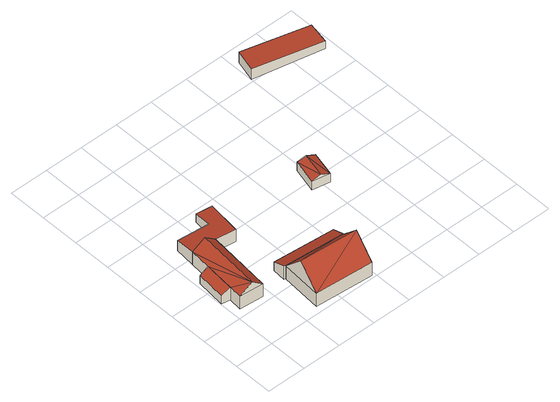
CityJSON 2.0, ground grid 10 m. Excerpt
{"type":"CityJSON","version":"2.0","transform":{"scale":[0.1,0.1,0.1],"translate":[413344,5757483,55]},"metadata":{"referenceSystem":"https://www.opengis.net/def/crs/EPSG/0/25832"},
"CityObjects":{
"building1":{"type":"Building","attributes":{"Gemeindeschluessel":"05515000","Geometrietyp2DReferenz":"3000","function":"31001_2700","roofType":"2100","measuredHeight":3.7},"geometry":[{"type":"Solid","lod":"2","boundaries":[[[[0,1,2,3]],[[4,5,1,0]],[[6,7,5,4]],[[3,2,7,6]],[[4,0,3,6]],[[1,5,7,2]]]],"semantics":{"surfaces":[{"type":"WallSurface"},{"type":"RoofSurface"},{"type":"GroundSurface"}],"values":[[0,0,0,0,1,2]]}}]},
"building2":{"type":"Building","attributes":{"Gemeindeschluessel":"05515000","Geometrietyp2DReferenz":"3000","function":"31001_2700","roofType":"5000","measuredHeight":6.01},"geometry":[{"type":"Solid","lod":"2","boundaries":[[[[0,1,5,4]],[[8,9,1,0]],[[10,11,9,8]],[[12,13,11,10]],[[14,15,13,12]],[[4,5,15,14]],[[10,16,17,12]],[[17,16,8]],[[17,8,0]],[[17,0,4]],[[4,14,17]],[[8,16,10]],[[12,17,14]],[[1,9,11,13,15,5]]]],"semantics":{"surfaces":[{"type":"WallSurface"},{"type":"RoofSurface"},{"type":"GroundSurface"}],"values":[[0,0,0,0,0,0,1,1,1,1,1,0,0,2]]}}]},
"building3":{"type":"Building","attributes":{"Gemeindeschluessel":"05515000","Geometrietyp2DReferenz":"3000","function":"31001_2700","roofType":"2100","measuredHeight":3.69},"geometry":[{"type":"Solid","lod":"2","boundaries":[[[[18,9,11,19]],[[20,21,9,18]],[[22,23,21,20]],[[24,25,23,22]],[[26,27,25,24]],[[28,29,27,26]],[[19,11,29,28]],[[26,24,22,20,18,19,28]],[[9,21,23,25,27,29,11]]]],"semantics":{"surfaces":[{"type":"WallSurface"},{"type":"RoofSurface"},{"type":"GroundSurface"}],"values":[[0,0,0,0,0,0,0,1,2]]}}]},
"building4":{"type":"Building","attributes":{"Gemeindeschluessel":"05515000","Geometrietyp2DReferenz":"3000","function":"31001_1000","roofType":"3100","measuredHeight":9.42},"address":[{"country":"Germany","locality":"Münster","thoroughfareNumber":"68","thoroughfareName":"Kasewinkel"}],"geometry":[{"type":"Solid","lod":"2","boundaries":[[[[30,31,32]],[[33,34,35]],[[34,31,30]],[[30,35,34]],[[31,34,33]],[[33,32,31]],[[36,37,38,39]],[[30,36,39,35]],[[32,37,36,30]],[[33,38,37,32]],[[35,39,38,33]]]],"semantics":{"surfaces":[{"type":"WallSurface"},{"type":"RoofSurface"},{"type":"GroundSurface"}],"values":[[0,0,1,1,1,1,2,0,0,0,0]]}}]},
"building5":{"type":"Building","attributes":{"Gemeindeschluessel":"05515000","Geometrietyp2DReferenz":"3000","function":"51009_1610","roofType":"2100","measuredHeight":3.91},"geometry":[{"type":"Solid","lod":"2","boundaries":[[[[40,41,42,43]],[[44,45,41,40]],[[46,47,45,44]],[[48,49,47,46]],[[30,50,49,48]],[[43,42,50,30]],[[48,46,44,40,43,30]],[[41,45,47,49,50,42]]]],"semantics":{"surfaces":[{"type":"WallSurface"},{"type":"RoofSurface"},{"type":"GroundSurface"}],"values":[[0,0,0,0,0,0,1,2]]}}]},
"building6":{"type":"Building","attributes":{"Gemeindeschluessel":"05515000","Geometrietyp2DReferenz":"3000","function":"31001_2700","roofType":"3100","measuredHeight":3.26},"geometry":[{"type":"Solid","lod":"2","boundaries":[[[[51,52,53,54]],[[55,56,52,51]],[[57,58,56,55]],[[54,53,58,57]],[[51,59,55]],[[57,60,54]],[[60,59,51]],[[51,54,60]],[[57,55,59]],[[59,60,57]],[[52,56,58,53]]]],"semantics":{"surfaces":[{"type":"WallSurface"},{"type":"RoofSurface"},{"type":"GroundSurface"}],"values":[[0,0,0,0,0,0,1,1,1,1,2]]}}]},
"building7":{"type":"Building","attributes":{"Gemeindeschluessel":"05515000","Geometrietyp2DReferenz":"3000","function":"31001_2700","roofType":"2100","measuredHeight":3.09},"geometry":[{"type":"Solid","lod":"2","boundaries":[[[[61,62,63,64]],[[65,66,62,61]],[[67,68,66,65]],[[64,63,68,67]],[[65,61,64,67]],[[62,66,68,63]]]],"semantics":{"surfaces":[{"type":"WallSurface"},{"type":"RoofSurface"},{"type":"GroundSurface"}],"values":[[0,0,0,0,1,2]]}}]}
},
"vertices":[
[32,233,38],[32,233,1],[10,234,1],[10,234,25],[24,155,38],[24,155,1],[2,158,25],[2,158,1],
[37,287,38],[37,287,1],[98,282,38],[98,282,1],[82,116,38],[82,116,1],[21,122,38],[21,122,1],[70,284,61],[54,119,61],
[37,287,37],[98,282,37],[42,338,31],[42,338,1],[122,330,31],[122,330,1],[128,375,25],[128,375,1],[168,368,26],[168,368,1],[150,275,37],[150,275,1],
[300,111,40],[296,59,95],[292,7,40],[144,18,40],[148,70,95],[152,122,40],[300,111,1],[292,7,1],[144,18,1],[152,122,1],
[148,123,41],[148,123,2],[152,122,2],[152,122,41],[150,156,28],[150,156,2],[307,143,28],[307,143,2],[305,110,41],[305,110,2],[300,111,2],
[386,342,28],[386,342,3],[371,278,3],[371,278,28],[430,332,28],[430,332,3],[415,269,28],[415,269,3],[408,337,36],[393,274,36],
[501,607,32],[501,607,1],[677,570,1],[677,570,24],[516,663,32],[516,663,1],[688,625,24],[688,625,1]
]}
